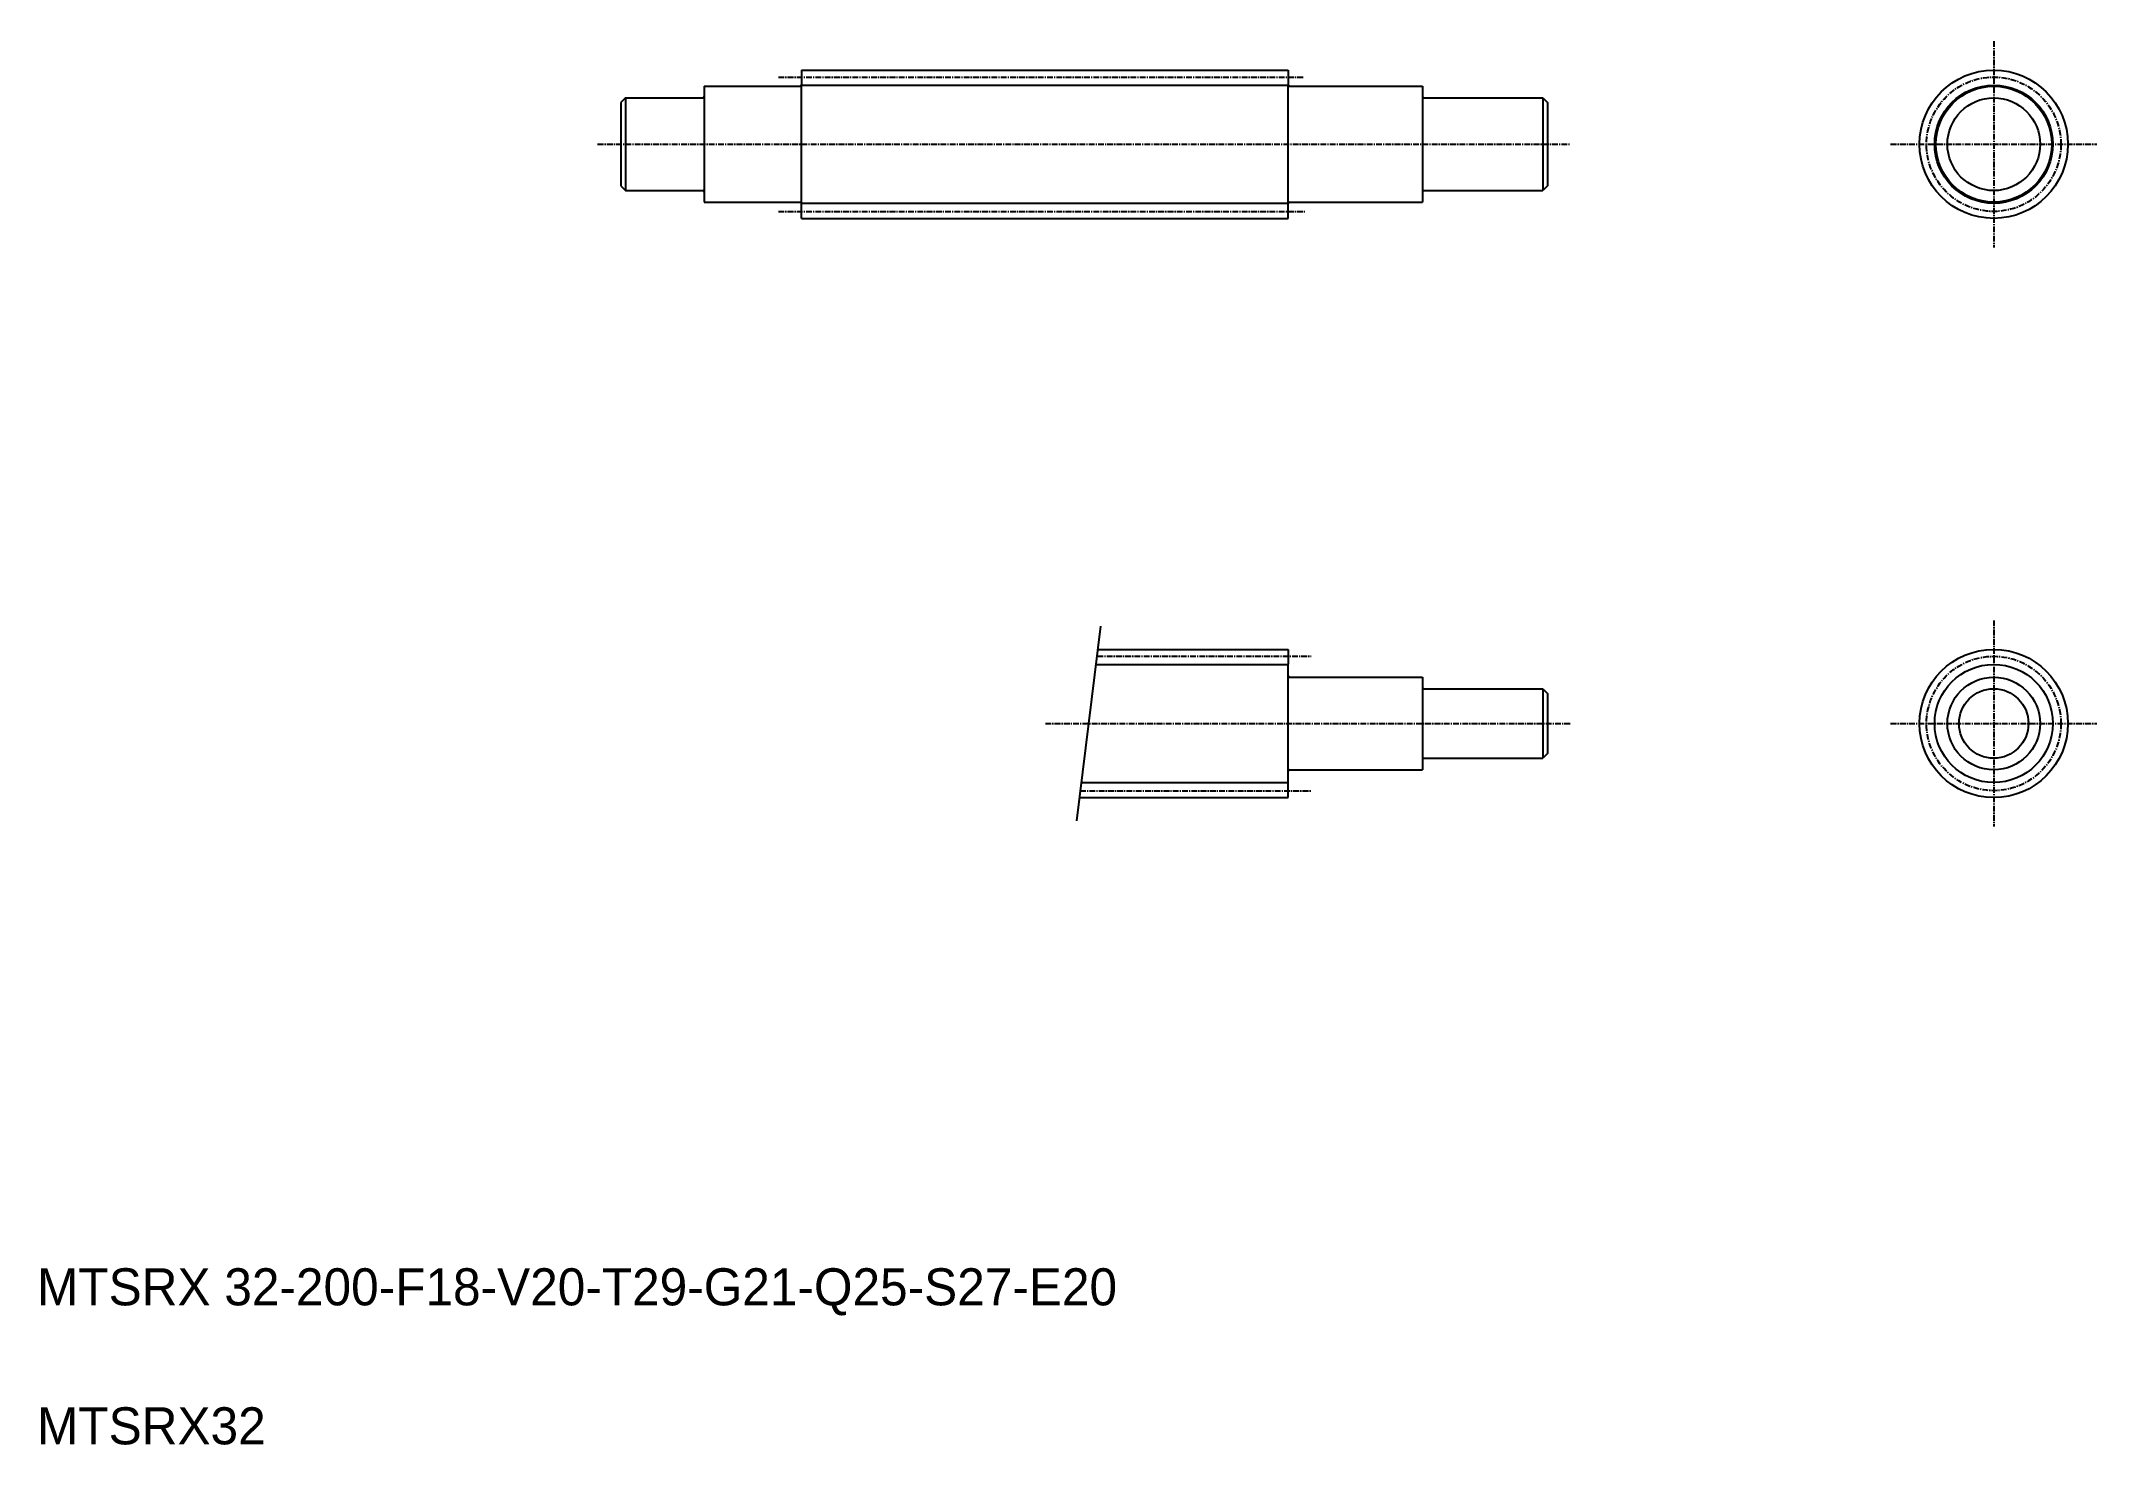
# Model space of a CAD drawing. Extents: x 11 to 455, y 10 to 313.
import ezdxf

# ---------------------------------------------------------------- set-up
doc = ezdxf.new("R2010")
doc.units = 0
doc.linetypes.add('CENTER', pattern=[2, 1.25, -0.25, 0.25, -0.25])
doc.layers.get('0').update_dxf_attribs({"linetype": 'CONTINUOUS'})
doc.layers.add('CENTER', color=1, linetype='CENTER')

msp = doc.modelspace()

# ---------------------------------------------------------------- linework, layer by layer
at = {"color": 7, "linetype": 'CONTINUOUS'}
for p, q in [((174.978381, 306.583474), (279.978381, 306.583474)), ((174.978381, 306.583474), (174.978381, 303.383474)), ((279.978381, 306.583474), (279.978381, 303.383474)), ((153.978381, 303.083474), (153.978381, 278.083474)), ((153.978381, 303.083474), (174.678381, 303.083474)), ((174.978381, 277.783474), (174.978381, 303.333474)), ((279.978381, 277.833474), (279.978381, 303.383474)), ((280.278381, 303.083474), (308.978381, 303.083474)), ((308.978381, 303.083474), (308.978381, 278.083474)), ((136.978381, 300.583474), (135.978381, 299.583474)), ((135.978381, 299.583474), (135.978381, 281.583474)), ((136.978381, 300.583474), (136.978381, 280.583474)), ((136.978381, 300.583474), (153.678381, 300.583474)), ((309.278381, 300.583474), (334.978381, 300.583474)), ((334.978381, 300.583474), (334.978381, 280.583474)), ((334.978381, 300.583474), (335.978381, 299.583474)), ((335.978381, 299.583474), (335.978381, 281.583474)), ((135.978381, 281.583474), (136.978381, 280.583474)), ((136.978381, 280.583474), (153.678381, 280.583474)), ((309.278381, 280.583474), (334.978381, 280.583474)), ((335.978381, 281.583474), (334.978381, 280.583474)), ((153.978381, 278.083474), (174.678381, 278.083474)), ((174.978381, 274.583474), (174.978381, 277.783474)), ((279.978381, 274.583474), (279.978381, 277.783474)), ((280.278381, 278.083474), (308.978381, 278.083474)), ((174.978381, 274.583474), (279.978381, 274.583474)), ((201.228381, 274.583474), (201.228381, 274.583574)), ((227.478381, 274.583474), (227.478481, 274.583474)), ((239.173237, 181.57467), (279.978381, 181.57467)), ((279.978381, 181.57467), (279.978381, 178.37467)), ((279.978381, 152.82467), (279.978381, 178.37467)), ((280.278381, 175.57467), (308.978381, 175.57467)), ((308.978381, 175.57467), (308.978381, 155.57467)), ((309.278381, 173.07467), (334.978381, 173.07467)), ((334.978381, 173.07467), (334.978381, 158.07467)), ((334.978381, 173.07467), (335.978381, 172.07467)), ((335.978381, 172.07467), (335.978381, 159.07467)), ((280.278381, 155.57467), (308.978381, 155.57467)), ((309.278381, 158.07467), (334.978381, 158.07467)), ((335.978381, 159.07467), (334.978381, 158.07467)), ((279.978381, 149.57467), (279.978381, 152.77467)), ((234.941562, 149.57467), (279.978381, 149.57467))]:
    msp.add_line(p, q, dxfattribs=at)
at = {"color": 3, "linetype": 'CONTINUOUS'}
for p, q in [((174.978381, 303.333474), (279.978381, 303.333474)), ((174.978381, 277.833474), (279.978381, 277.833474)), ((234.382196, 144.57467), (239.564038, 186.57467)), ((238.644606, 178.32467), (279.978381, 178.32467)), ((235.30904, 152.82467), (279.978381, 152.82467))]:
    msp.add_line(p, q, dxfattribs=at)
at = {"color": 7, "linetype": 'CONTINUOUS'}
for centre, radius in [((432.277894, 290.583474), 16), ((432.277894, 290.583474), 12.5), ((432.277894, 290.583474), 10), ((432.277894, 165.57467), 16), ((432.277894, 165.57467), 10), ((432.277894, 165.57467), 7.5)]:
    msp.add_circle(centre, radius, dxfattribs=at)
at = {"color": 3, "linetype": 'CONTINUOUS'}
for centre in [(432.277894, 290.583474), (432.277894, 165.57467)]:
    msp.add_circle(centre, 12.75, dxfattribs=at)
at = {"color": 7, "linetype": 'CONTINUOUS'}
for centre, start, end in [((174.678381, 303.383474), 270, 0), ((174.678381, 303.383474), 270, 0), ((280.278381, 303.383474), 180, 270), ((153.678381, 300.883474), 270, 0), ((309.278381, 300.883474), 180, 270), ((153.678381, 280.283474), 0, 90), ((309.278381, 280.283474), 90, 180), ((174.678381, 277.783474), 0, 90), ((280.278381, 277.783474), 90, 180), ((280.278381, 175.87467), 180, 270), ((309.278381, 173.37467), 180, 270), ((280.278381, 155.27467), 90, 180), ((309.278381, 157.77467), 90, 180)]:
    msp.add_arc(centre, 0.3, start, end, dxfattribs=at)
at = {"layer": 'CENTER', "color": 1, "linetype": 'CENTER'}
for p, q in [((432.277894, 312.840001), (432.277894, 268.326948)), ((169.978381, 305.083474), (283.459206, 305.083474)), ((130.978381, 290.583474), (340.978381, 290.583474)), ((410.021368, 290.583474), (454.53442, 290.583474)), ((169.978381, 276.083474), (283.602706, 276.083474)), ((432.277894, 187.831196), (432.277894, 143.318144)), ((238.842479, 180.07467), (284.978381, 180.07467)), ((227.601219, 165.57467), (340.978381, 165.57467)), ((410.021368, 165.57467), (454.53442, 165.57467)), ((235.111167, 151.07467), (284.978381, 151.07467))]:
    msp.add_line(p, q, dxfattribs=at)
for centre in [(432.277894, 290.583474), (432.277894, 165.57467)]:
    msp.add_circle(centre, 14.5, dxfattribs=at)

# ---------------------------------------------------------------- texts
at = {"color": 7, "linetype": 'CONTINUOUS'}
for s, p in [('MTSRX 32-200-F18-V20-T29-G21-Q25-S27-E20', (10, 40)), ('MTSRX32', (10, 10))]:
    msp.add_text(s, height=8, dxfattribs=at).set_placement(p)

doc.saveas('drawing.dxf')
